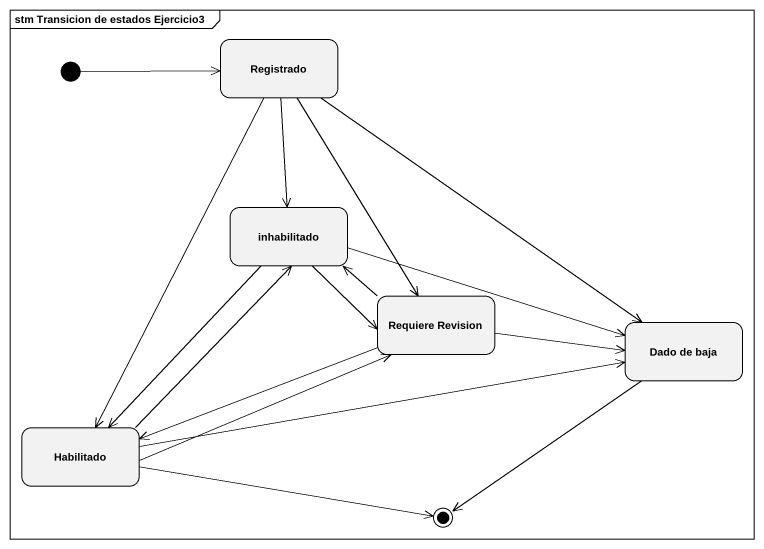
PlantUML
@startuml
mainframe stm Transicion de estados Ejercicio3
hide empty description
state Registrado
state inhabilitado
state "Requiere Revision" as Requiere_Revision
state "Dado de baja" as Dado_de_baja
state Habilitado
[*] -right-> Registrado
Registrado --> inhabilitado
Registrado --> Requiere_Revision
Registrado --> Dado_de_baja
Registrado --> Habilitado
inhabilitado --> Requiere_Revision
inhabilitado -right-> Dado_de_baja
inhabilitado --> Habilitado
Requiere_Revision -up-> inhabilitado
Requiere_Revision -right-> Dado_de_baja
Requiere_Revision -left-> Habilitado
Habilitado -up-> inhabilitado
Habilitado -right-> Requiere_Revision
Habilitado -right-> Dado_de_baja
Dado_de_baja --> [*]
Habilitado -right-> [*]
@enduml
